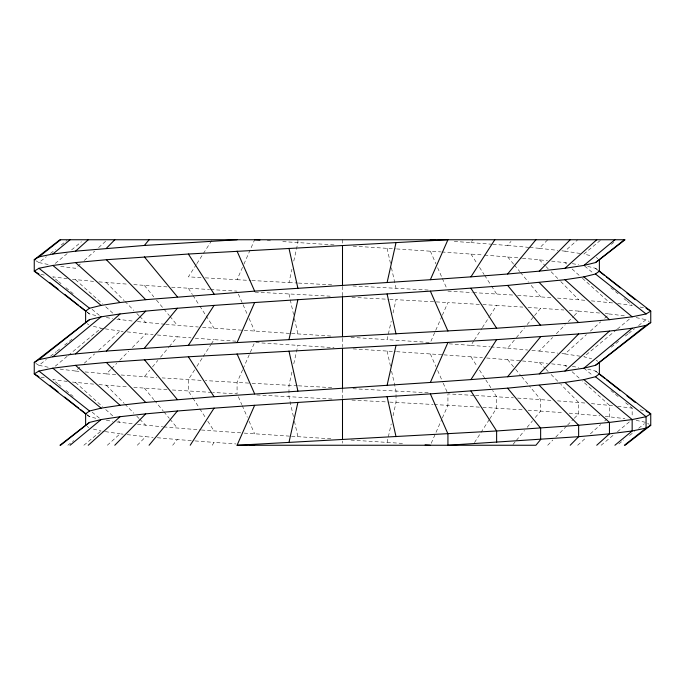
<?xml version="1.0" encoding="UTF-8"?>
<svg xmlns="http://www.w3.org/2000/svg" width="685" height="685" viewBox="0 0 685 685"><rect width="100%" height="100%" fill="white"/><g stroke="black" fill="none" stroke-linecap="round" stroke-linejoin="round"><path stroke-width="0.51" stroke-dasharray="3.42 2.57" d="M251.9 280.525L288.976 282.562L291.947 269.239M293.779 261.045L297.898 242.601L297.898 239.75M291.947 371.989L288.976 385.312L288.976 396.726L293.548 417.216M293.779 363.795L297.898 345.351L334.006 347.663M350.994 337.337L387.102 339.649L391.221 321.205M393.053 313.011L396.024 299.688L435.215 301.845M350.994 440.087L387.102 442.399L391.221 423.955M393.053 415.761L396.024 402.438L396.024 391.024L391.452 370.534M205.312 277.845L237.07 279.711L243.5 265.086M243.928 264.119L254.64 239.75M242.644 369.789L237.07 382.461L237.07 393.875L212.727 392.445M243.072 368.813L254.64 342.5L297.898 345.351M441.928 316.187L430.36 342.5L387.102 339.649M442.356 315.211L447.93 302.539L481.803 304.525M431.216 443.298L441.928 418.937M442.356 417.961L447.93 405.289L447.93 393.875L474.397 395.425M196.33 264.487L188.375 276.851L201.082 277.596M196.895 263.605L211.656 240.632M194.651 369.84L188.375 379.601L188.375 391.024L192.374 397.24M196.938 366.287L202.649 357.407M203.214 356.517L210.637 344.975M211.211 344.084L214.062 339.649L235.914 341.181M212.23 445.25L214.062 442.399L235.914 443.931M454.292 241.437L470.938 242.601L472.77 239.75M449.086 343.819L470.938 345.351L473.789 340.916M474.362 340.025L481.786 328.483M482.351 327.593L489.201 316.941M489.775 316.05L496.625 305.399L522.826 307.094M474.474 442.596L489.244 419.631M489.809 418.749L496.625 408.149L496.625 396.726L492.626 390.51M121.142 375.003L144.364 376.75L149.75 370.225M152.447 366.963L157.841 360.438M160.538 357.176L168.621 347.389M169.298 346.576L177.381 336.789L191.004 337.851M172.663 445.25L177.381 439.539L194.155 440.849M492.943 244.314L507.619 245.461L510.984 241.377M490.845 346.901L507.619 348.211L515.702 338.424M516.379 337.611L524.462 327.824M527.159 324.562L533.898 316.401M534.574 315.588L540.636 308.25L563.858 309.997M513.005 444.437L515.702 441.174M516.379 440.361L524.462 430.574M527.159 427.312L532.553 420.787M535.25 417.525L540.636 411L540.636 399.586L531.2 388.164M85.111 371.929L106.363 373.899L110.824 369.369M111.561 368.616L116.767 363.341M119.729 360.327L128.643 351.277M132.359 347.509L145.725 333.938L153.106 334.605M137.291 445.25L145.725 436.688L153.106 437.355M529.779 247.456L539.275 248.312L547.709 239.75M531.894 350.395L539.275 351.062L552.641 337.491M556.357 333.723L565.271 324.673M568.233 321.659L573.439 316.384M574.176 315.631L578.637 311.101L599.889 313.071M547.709 445.25L552.863 440.018M555.809 437.03L566.855 425.813M567.591 425.068L573.482 419.083M574.218 418.338L578.637 413.851L578.637 402.438L560.809 384.345M80.316 264.008L75.547 268.289L60.066 266.345M84.289 260.446L94.616 251.164M98.589 247.602L107.331 239.75M60.066 369.095L75.547 371.039L80.316 366.758M84.289 363.196L94.616 353.914M98.589 350.352L120.038 331.086L123.12 331.429M107.331 445.25L120.038 433.836L123.12 434.179M561.88 250.821L564.962 251.164L577.669 239.75M561.88 353.571L564.962 353.914L586.411 334.648M590.384 331.086L600.711 321.804M604.684 318.242L609.453 313.961L624.934 315.905M577.669 445.25L586.411 437.398M590.384 433.836L600.711 424.554M604.684 420.992L609.453 416.711L609.453 405.289L582.438 381.031M55.288 263.408L67.541 253.27M71.625 249.888L81.421 241.779M55.297 366.158L67.567 355.994M68.389 355.318L101.115 328.226L104.274 328.706M83.878 445.25L101.115 430.976L104.274 431.456M600.308 240.426L583.885 254.024L591.609 255.925M616.611 329.682L583.885 356.774L591.609 358.675M617.433 329.005L629.703 318.842M601.122 445.25L613.375 435.112M617.459 431.73L629.712 421.592M35.808 260.677L38.934 262.586L46.366 256.712M50.502 253.45L55.451 249.537M61.239 244.973L67.019 240.401M35.808 363.427L38.934 365.336L46.4 359.437M50.544 356.166L56.35 351.576M57.18 350.925L59.672 348.956M64.647 345.026L73.766 337.825M67.841 445.25L73.68 440.643M611.32 244.357L613.82 242.387M611.234 347.175L620.353 339.974M625.328 336.044L627.82 334.075M628.65 333.424L634.456 328.834M638.6 325.563L646.066 319.664L649.192 321.573M618.812 443.948L623.761 440.027M629.549 435.463L634.498 431.55M638.634 428.288L644.414 423.724M288.976 282.562L297.367 283.008M298.42 283.068L333.056 284.917M352.998 285.979L429.923 290.132M255.077 292.118L332.002 296.271M351.944 297.333L388.678 299.294M389.731 299.354L396.024 299.688M297.367 385.758L249.785 383.155M298.42 385.818L333.056 387.667M352.998 388.729L429.923 392.882M332.002 399.021L255.077 394.868M351.944 400.083L388.678 402.044M389.731 402.104L433.1 404.475M237.07 279.711L250.838 280.465M436.276 301.905L447.93 302.539M248.724 383.095L205.312 380.595M434.162 404.535L481.803 407.275M447.93 291.125L472.273 292.555M473.335 292.615L513.39 295.064M482.865 304.585L496.625 305.399M171.61 287.186L209.55 289.515M210.603 289.575L237.07 291.125M475.45 395.485L513.39 397.814M201.082 380.346L162.174 377.906M482.865 407.335L522.826 409.844M211.665 392.385L171.61 389.936M334.006 244.913L281.013 241.488M353.117 246.138L395.545 248.869M291.562 333.518L331.882 336.112M353.117 348.888L395.545 351.619M291.562 436.268L331.882 438.862M517.586 295.338L551.194 297.624M528.067 307.437L540.636 308.25M133.806 284.626L167.414 286.912M517.586 398.088L551.194 400.374M144.364 376.75L156.933 377.563M528.067 410.187L563.858 412.747M133.806 387.376L167.414 389.662M396.598 248.938L440.763 251.9M267.304 240.589L270.464 240.795M244.237 330.35L290.508 333.449M396.598 351.688L442.844 354.796M387.102 442.399L403.987 443.512M244.237 433.1L290.508 436.199M441.799 251.969L483.516 255M202.537 327.336L243.201 330.281M443.88 354.864L482.463 357.664M201.484 430L243.201 433.031M557.521 298.103L586.069 300.373M569.132 310.391L578.637 311.101M98.931 281.877L127.478 284.147M557.521 400.853L586.069 403.123M106.363 373.899L115.868 374.609M569.132 413.141L599.889 415.821M98.931 384.627L127.478 386.897M470.938 242.601L491.899 244.237M484.56 255.077L521.336 258.108M470.938 345.351L489.801 346.824M165.779 324.33L198.342 327.002M486.658 357.998L521.336 360.858M195.199 338.176L214.062 339.649M163.664 426.892L200.44 429.923M195.199 440.926L214.062 442.399M507.619 245.461L528.726 247.362M522.39 258.211L547.495 260.642M507.619 348.211L527.673 350.018M137.505 321.608L164.717 324.236M522.39 360.961L547.495 363.392M157.327 334.982L177.381 336.789M137.505 424.358L162.61 426.789M157.327 437.732L177.381 439.539M591.386 300.869L612.553 302.933M605.197 313.567L609.453 313.961M72.447 279.317L93.614 281.381M591.386 403.619L612.553 405.683M605.197 416.317L624.934 418.655M75.547 371.039L79.802 371.433M72.447 382.067L93.614 384.131M539.275 248.312L557.77 250.367M551.605 261.096L568.113 263.057M539.275 351.062L557.77 353.117M551.605 363.846L568.113 365.807M116.887 319.193L132.368 321.034M127.23 331.882L145.725 333.938M116.887 421.943L133.395 423.904M127.23 434.632L145.725 436.688M617.707 303.583L632.161 305.399L627.254 301.332M67.293 278.667L52.839 276.851L57.745 280.918M617.707 406.333L632.161 408.149L632.161 417.49M67.293 381.417L52.839 379.601L57.745 383.668M564.962 251.164L581.779 253.707M572.317 263.691L578.628 264.641M564.962 353.914L581.779 356.457M572.317 366.441L578.628 367.391M106.372 317.609L112.682 318.559M105.319 328.86L120.038 331.086M106.372 420.359L112.682 421.309M105.319 431.61L120.038 433.836M640.107 307.026L644.08 307.839M636.134 317.626L646.066 319.664M38.934 262.586L48.866 264.624M40.92 274.411L44.893 275.224M640.107 409.776L644.08 410.589M636.134 420.376L646.066 422.414M38.934 365.336L48.866 367.374M40.92 377.161L44.893 377.974M587.747 266.388L595.471 268.289L599.375 271.149M587.747 369.138L595.471 371.039L599.375 373.899M87.183 312.249L89.529 313.961L97.253 315.862M93.391 326.325L101.115 328.226M87.183 414.999L89.529 416.711L97.253 418.612M93.391 429.075L101.115 430.976M647.625 423.364L649.192 424.323M596.25 257.449L597.817 258.587M596.25 360.199L597.817 361.337M87.183 323.662L88.75 324.801M87.183 426.412L88.75 427.551M595.471 268.289L597.962 270.258M595.471 371.039L597.962 373.008M87.038 311.992L89.529 313.961M87.038 414.742L89.529 416.711M584.699 266.114L592.885 272.887M610.883 287.786L619.069 294.559M623.975 298.626L626.433 300.655M583.885 368.188L592.885 375.637M610.883 390.536L619.069 397.309M625.611 402.729L632.161 408.149M58.568 281.595L61.025 283.624M65.931 287.691L74.117 294.464M92.115 309.363L100.301 316.136M58.568 384.345L61.025 386.374M65.931 390.441L74.117 397.214M92.115 412.113L100.301 418.886M564.962 262.586L566.546 264.008M572.112 269.008L579.262 275.43M582.438 278.281L609.453 302.539M564.962 365.336L566.546 366.758M572.112 371.758L579.262 378.18M75.547 279.711L102.562 303.969M105.738 306.82L112.888 313.242M118.454 318.242L120.038 319.664M75.547 382.461L102.562 406.719M105.738 409.57L112.888 415.992M118.454 420.992L120.038 422.414M539.275 259.726L545.217 265.763M545.962 266.516L548.188 268.777M551.16 271.791L560.073 280.841M560.809 281.595L578.637 299.688M539.275 362.476L545.217 368.513M545.962 369.266L548.188 371.527M551.16 374.541L560.073 383.591M106.363 282.562L124.19 300.655M124.927 301.409L133.84 310.459M136.812 313.473L139.038 315.734M139.783 316.487L145.725 322.524M106.363 385.312L124.19 403.405M124.927 404.159L133.84 413.209M136.812 416.223L139.038 418.484M139.783 419.237L145.725 425.274M507.619 256.875L513.681 264.213M514.358 265.026L519.744 271.551M520.42 272.373L528.512 282.151M531.2 285.414L540.636 296.836M507.619 359.625L515.026 368.599M515.702 369.412L521.097 375.937M521.773 376.75L530.533 387.35M144.364 285.414L153.8 296.836M156.488 300.099L163.227 308.25M163.903 309.063L169.298 315.588M169.974 316.401L177.381 325.375M144.364 388.164L153.8 399.586M154.468 400.4L163.227 411M163.903 411.813L169.298 418.338M169.974 419.151L177.381 428.125M470.938 254.024L477.214 263.785M479.5 267.338L484.064 274.445M484.637 275.336L490.914 285.097M491.487 285.988L496.625 293.976M470.938 356.774L477.214 366.535M479.5 370.088L485.211 378.968M485.776 379.858L492.061 389.628M188.375 288.274L192.374 294.49M192.939 295.372L199.224 305.142M199.789 306.032L205.5 314.912M206.074 315.794L214.062 328.226M192.939 398.122L199.224 407.892M199.789 408.782L205.5 417.662M207.786 421.215L214.062 430.976M430.36 251.164L435.925 263.836M437.638 267.732L441.928 277.485M442.356 278.452L446.646 288.205M430.36 353.914L435.925 366.586M437.638 370.482L442.784 382.179M443.212 383.155L447.502 392.899M238.354 294.045L242.644 303.798M243.072 304.765L247.362 314.518M249.075 318.414L254.64 331.086M238.354 396.795L241.788 404.595M242.216 405.571L247.362 417.268M249.075 421.164L254.64 433.836M387.102 248.312L390.536 263.682M391.452 267.784L396.024 288.274M387.102 351.062L390.536 366.432M288.976 293.976L293.548 314.466M294.464 318.568L297.898 333.938M294.464 421.318L297.898 436.688M342.5 239.75L342.5 243.988M342.5 286.356L342.5 295.894M342.5 338.262L342.5 346.738M342.5 389.106L342.5 399.586M342.5 441.012L342.5 443.135"/><path stroke-width="1.03" d="M34.25 362.476L38.934 359.625L52.839 356.774L75.547 353.914L106.363 351.062L188.375 345.351L288.976 339.649L297.898 299.688L430.36 291.125L507.619 285.414L564.962 279.711L583.885 276.851L595.471 274L599.375 271.149L599.375 259.726L625.062 239.75L59.938 239.75L34.25 259.726L34.25 271.149L85.625 311.101L85.625 322.524L34.25 362.476L34.25 373.899L85.625 413.851L85.625 425.274L59.938 445.25M297.898 402.438L254.64 405.289L237.07 445.25L288.976 442.399L297.898 402.438L430.36 393.875L507.619 388.164L564.962 382.461L583.885 379.601L595.471 376.75L599.375 373.899L599.375 362.476L650.75 322.524L650.75 311.101L599.375 271.149M387.102 282.562L396.024 242.601L447.93 239.75L430.36 279.711L254.64 291.125L145.725 299.688L120.038 302.539L101.115 305.399L89.529 308.25L85.625 311.101M85.625 413.851L89.529 411L101.115 408.149L120.038 405.289L145.725 402.438L214.062 396.726L387.102 385.312L396.024 345.351L496.625 339.649L578.637 333.938L609.453 331.086L632.161 328.226L646.066 325.375L650.75 322.524M237.07 342.5L254.64 302.539L297.898 299.688M387.102 385.312L430.36 382.461L447.93 342.5M188.375 345.351L214.062 305.399L254.64 302.539M190.207 445.25L214.062 408.149L254.64 405.289M430.36 279.711L470.938 276.851L494.793 239.75M430.36 382.461L470.938 379.601L496.625 339.649M34.25 259.726L38.934 256.875L52.839 254.024L75.547 251.164L144.364 245.461L149.082 239.75M144.364 348.211L177.381 308.25L214.062 305.399M149.082 445.25L177.381 411L214.062 408.149M470.938 276.851L507.619 274L535.918 239.75M470.938 379.601L507.619 376.75L540.636 336.789M106.363 248.312L114.797 239.75M106.363 351.062L145.725 311.101L177.381 308.25M114.797 445.25L145.725 413.851L177.381 411M507.619 274L539.275 271.149L570.203 239.75M507.619 376.75L539.275 373.899L578.637 333.938M570.203 445.25L578.637 436.688L609.453 433.836L632.161 430.976L646.066 428.125L650.75 425.274L650.75 413.851L599.375 373.899M75.547 251.164L88.262 239.75M75.547 353.914L120.038 313.961L145.725 311.101M88.262 445.25L120.038 416.711L145.725 413.851M539.275 271.149L564.962 268.289L596.738 239.75M539.275 373.899L564.962 371.039L609.453 331.086M596.738 445.25L609.453 433.836L609.453 422.414L564.962 382.461M52.839 254.024L70.084 239.75M52.839 356.774L101.115 316.812L120.038 313.961M70.084 445.25L101.115 419.562L120.038 416.711M564.962 268.289L583.885 265.438L614.916 239.75M564.962 371.039L583.885 368.188L632.161 328.226M614.916 445.25L632.161 430.976L632.161 419.562L583.885 379.601M38.934 256.875L60.614 239.75M38.934 359.625L89.529 319.664L101.115 316.812M60.614 445.25L89.529 422.414L101.115 419.562M583.885 265.438L595.471 262.586L624.386 239.75M583.885 368.188L595.471 365.336L646.066 325.375M624.386 445.25L646.066 428.125L646.066 416.711L595.471 376.75M625.062 445.25L650.75 425.274M85.625 322.524L89.529 319.664M85.625 425.274L89.529 422.414M595.471 262.586L599.375 259.726M595.471 365.336L599.375 362.476M396.024 242.601L188.375 254.024L106.363 259.726L75.547 262.586L52.839 265.438L38.934 268.289L34.25 271.149L38.934 274M396.024 345.351L188.375 356.774L106.363 362.476L75.547 365.336L52.839 368.188L38.934 371.039L34.25 373.899L38.934 376.75M288.976 339.649L496.625 328.226L578.637 322.524L609.453 319.664L632.161 316.812L646.066 313.961L650.75 311.101L646.066 308.25M144.364 245.461L237.07 239.75M430.36 393.875L447.93 433.836L447.93 445.25L578.637 436.688L578.637 425.274L539.275 385.312M288.976 442.399L496.625 430.976L578.637 425.274L609.453 422.414L632.161 419.562L646.066 416.711L650.75 413.851L646.066 411M237.07 445.25L535.918 445.25L540.636 439.539L540.636 428.125L507.619 388.164M254.64 239.75L259.915 240.101M425.085 444.899L430.36 445.25M430.36 239.75L435.557 240.118M249.443 444.882L254.64 445.25M598.793 270.909L604.598 275.498M606.251 276.808L620.353 287.94M626.989 293.18L635.286 299.73M595.471 274L646.066 313.961M598.793 373.659L604.598 378.248M606.251 379.558L620.353 390.69M626.989 395.93L635.286 402.48M38.934 268.289L89.529 308.25M49.714 282.52L58.011 289.07M64.647 294.31L78.749 305.442M80.402 306.752L86.207 311.341M38.934 371.039L89.529 411M49.714 385.27L58.011 391.82M64.647 397.06L78.749 408.192M80.402 409.502L86.207 414.091M583.885 276.851L632.161 316.812M52.839 265.438L101.115 305.399M52.839 368.188L101.115 408.149M564.962 279.711L609.453 319.664M75.547 262.586L120.038 302.539M75.547 365.336L120.038 405.289M539.275 282.562L578.637 322.524M106.363 259.726L145.725 299.688M106.363 362.476L145.725 402.438M507.619 285.414L540.636 325.375M144.364 256.875L177.381 296.836M144.364 359.625L177.381 399.586M470.938 288.274L496.625 328.226M470.938 391.024L496.625 430.976L496.625 442.399M188.375 254.024L214.062 293.976M188.375 356.774L214.062 396.726M430.36 291.125L447.93 331.086M237.07 251.164L254.64 291.125M237.07 353.914L254.64 393.875M387.102 293.976L396.024 333.938M387.102 396.726L396.024 436.688M288.976 248.312L297.898 288.274M288.976 351.062L297.898 391.024M342.5 245.461L342.5 285.414M342.5 296.836L342.5 336.789M342.5 348.211L342.5 388.164M342.5 399.586L342.5 439.539"/></g></svg>
